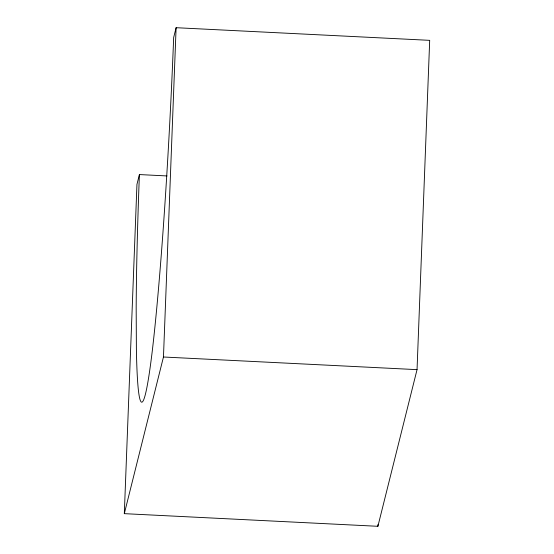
<?xml version="1.0" encoding="UTF-8"?>
<svg xmlns="http://www.w3.org/2000/svg" width="554" height="554" viewBox="0 0 554 554"><rect width="100%" height="100%" fill="white"/><g stroke="black" fill="none" stroke-linecap="round" stroke-linejoin="round"><path stroke-width="0.83" d="M139.407 174.565A296.542 14.085 -87.1 0 0 136.173 307.816L136.381 348.681A296.542 14.085 -87.1 0 0 152.274 351.001A296.542 14.085 -87.1 0 0 173.665 37.492L176.11 27.7L429.689 40.345L417.044 369.643L377.89 526.3L124.311 513.655L136.956 184.357L139.407 174.565L167.003 175.943M124.311 513.655L163.465 357.005L176.11 27.7M377.89 526.3L377.953 524.569M163.465 357.005L417.044 369.643"/></g></svg>
